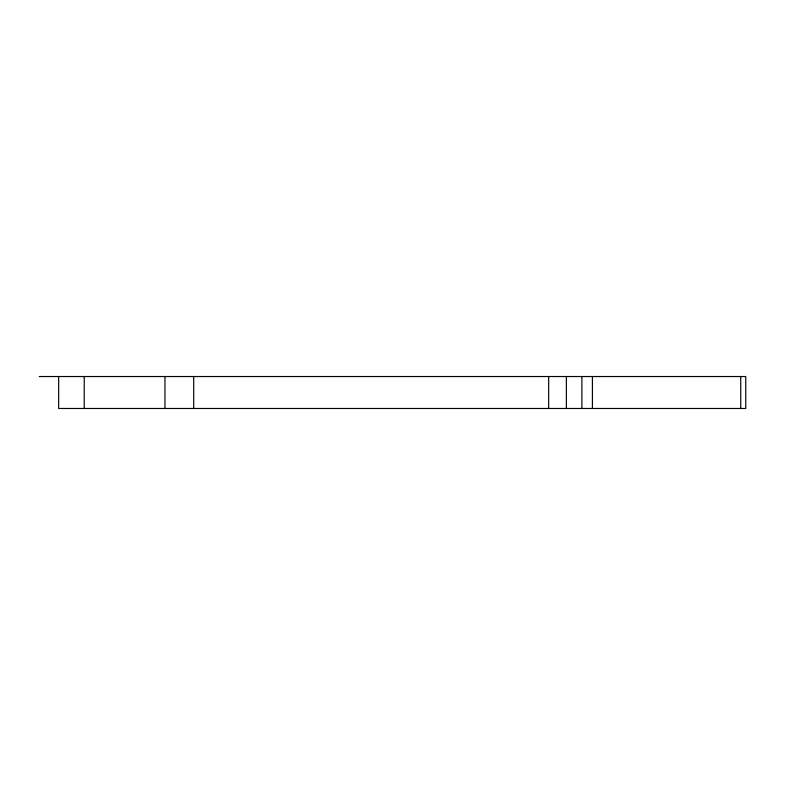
<?xml version="1.0" encoding="UTF-8"?>
<svg xmlns="http://www.w3.org/2000/svg" width="785" height="785" viewBox="0 0 785 785"><rect width="100%" height="100%" fill="white"/><g stroke="black" fill="none" stroke-linecap="round" stroke-linejoin="round"><path stroke-width="1.18" d="M39.25 376.525L745.75 376.525L745.75 408.475L58.669 408.475L58.669 376.525M740.746 376.525L740.746 408.475M592.41 376.525L592.41 408.475M581.891 376.525L581.891 408.475M566.378 376.525L566.378 408.475M548.666 376.525L548.666 408.475M193.709 376.525L193.709 408.475M164.958 376.525L164.958 408.475M84.231 376.525L84.231 408.475"/></g></svg>
